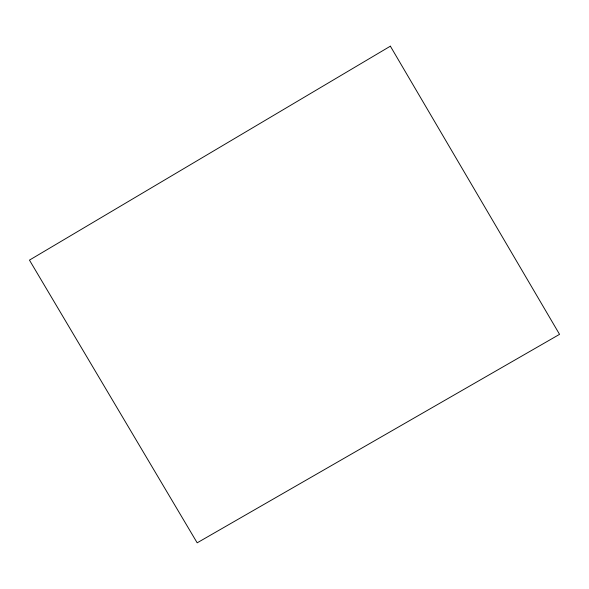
<?xml version="1.0" encoding="UTF-8"?>
<svg xmlns="http://www.w3.org/2000/svg" width="589" height="589" viewBox="0 0 589 589"><rect width="100%" height="100%" fill="white"/><g stroke="black" fill="none" stroke-linecap="round" stroke-linejoin="round"><path stroke-width="0.88" d="M390.367 46.178L29.45 260.117L197.175 542.822L559.55 334.346L390.367 46.178"/></g></svg>
